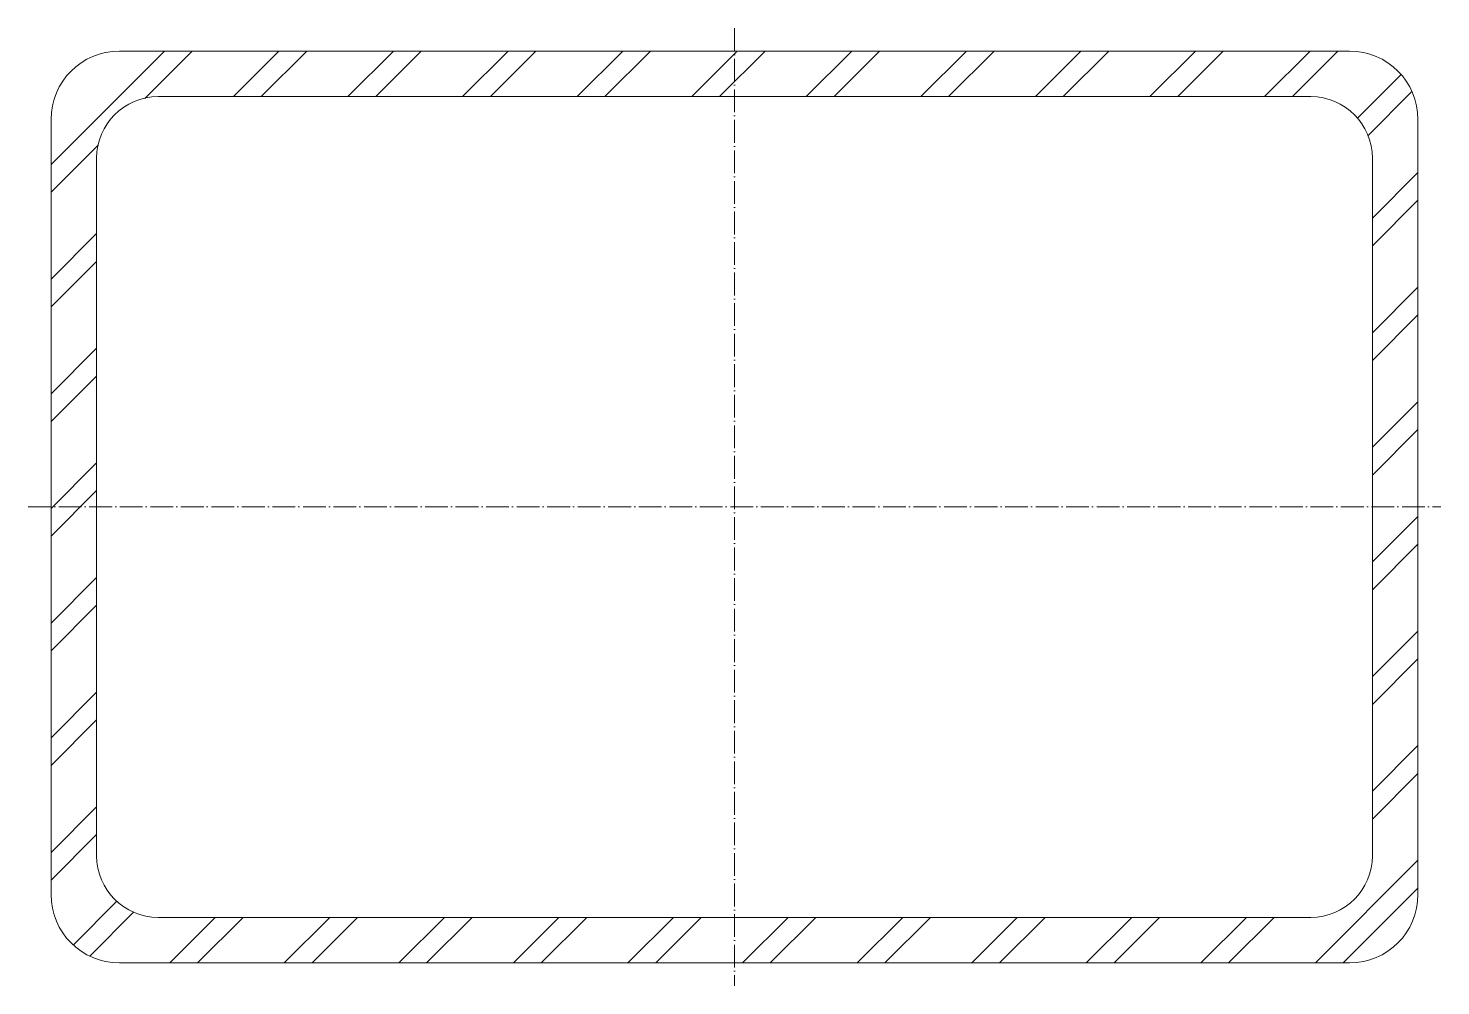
# Model space of a CAD drawing. Header units: metres. Extents: x -155 to 155, y -105 to 105.
import ezdxf

# ---------------------------------------------------------------- set-up
doc = ezdxf.new("R2010")
doc.units = ezdxf.units.M
doc.linetypes.add('MV_hartlijn_staal', pattern=[6.6, 5, -0.8, 0, -0.8])
doc.layers.add('A-DETL-GENF', color=92, linetype='Continuous', lineweight=18)

# ---------------------------------------------------------------- blocks, each defined once
blk = doc.blocks.new('28 Staalprofielen- koker RHS-2d - K300_200_10-5067752-00_0 Basismaterialen')
at = {"layer": 'A-DETL-GENF', "lineweight": 13}
h = blk.add_hatch(dxfattribs=at)
h.set_pattern_fill('FP_306', color=256, style=0, pattern_type=2)
h.set_pattern_definition([(225, (-3190.222, -3147.215), (12.57236, -12.57236), []), (225, (-3190.222, -3166.265), (12.57236, -12.57236), [])])
h.paths.add_polyline_path([(135, 100), (-135, 100), (-138.88, 99.49), (-142.5, 97.99), (-145.61, 95.61), (-147.99, 92.5), (-149.49, 88.88), (-150, 85), (-150, -85), (-149.49, -88.88), (-147.99, -92.5), (-145.61, -95.61), (-142.5, -97.99), (-138.88, -99.49), (-135, -100), (135, -100), (138.88, -99.49), (142.5, -97.99), (145.61, -95.61), (147.99, -92.5), (149.49, -88.88), (150, -85), (150, 85), (149.49, 88.88), (147.99, 92.5), (145.61, 95.61), (142.5, 97.99), (138.88, 99.49)])
h.paths.add_polyline_path([(126.5, 90), (129.99, 89.54), (133.25, 88.19), (136.05, 86.05), (138.19, 83.25), (139.54, 79.99), (140, 76.5), (140, -76.5), (139.54, -79.99), (138.19, -83.25), (136.05, -86.05), (133.25, -88.19), (129.99, -89.54), (126.5, -90), (-126.5, -90), (-129.99, -89.54), (-133.25, -88.19), (-136.05, -86.05), (-138.19, -83.25), (-139.54, -79.99), (-140, -76.5), (-140, 76.5), (-139.54, 79.99), (-138.19, 83.25), (-136.05, 86.05), (-133.25, 88.19), (-129.99, 89.54), (-126.5, 90), (-16.18, 90)])
at = {"layer": 'A-DETL-GENF', "linetype": 'MV_hartlijn_staal', "lineweight": 13}
for p, q in [((0, 105), (0, -105)), ((-155, 0), (155, 0))]:
    blk.add_line(p, q, dxfattribs=at)
at = {"layer": 'A-DETL-GENF'}
for p, q in [((135, 100), (-135, 100)), ((135, 100), (-135, 100)), ((-126.5, 90), (126.5, 90)), ((126.5, 90), (-126.5, 90)), ((-150, 85), (-150, -85)), ((-150, 85), (-150, -85)), ((150, -85), (150, 85)), ((150, -85), (150, 85)), ((-140, -76.5), (-140, 76.5)), ((-140, 76.5), (-140, -76.5)), ((140, 76.5), (140, -76.5)), ((140, -76.5), (140, 76.5)), ((126.5, -90), (-126.5, -90)), ((-126.5, -90), (126.5, -90)), ((-135, -100), (135, -100)), ((-135, -100), (135, -100))]:
    blk.add_line(p, q, dxfattribs=at)
for centre, radius, start, end in [((-135, 85), 15, 90, 180), ((-135, 85), 15, 90, 180), ((135, 85), 15, 0, 90), ((135, 85), 15, 360, 90), ((-126.5, 76.5), 13.5, 90, 180), ((-126.5, 76.5), 13.5, 90, 180), ((126.5, 76.5), 13.5, 360, 90), ((126.5, 76.5), 13.5, 0, 90), ((-126.5, -76.5), 13.5, 180, 270), ((-126.5, -76.5), 13.5, 180, 270), ((126.5, -76.5), 13.5, 270, 0), ((126.5, -76.5), 13.5, 270, 0), ((-135, -85), 15, 180, 270), ((-135, -85), 15, 180, 270), ((135, -85), 15, 270, 0), ((135, -85), 15, 270, 0)]:
    blk.add_arc(centre, radius, start, end, dxfattribs=at)

msp = doc.modelspace()

# ---------------------------------------------------------------- block references
msp.add_blockref('28 Staalprofielen- koker RHS-2d - K300_200_10-5067752-00_0 Basismaterialen', (0, 0))

doc.saveas('drawing.dxf')
